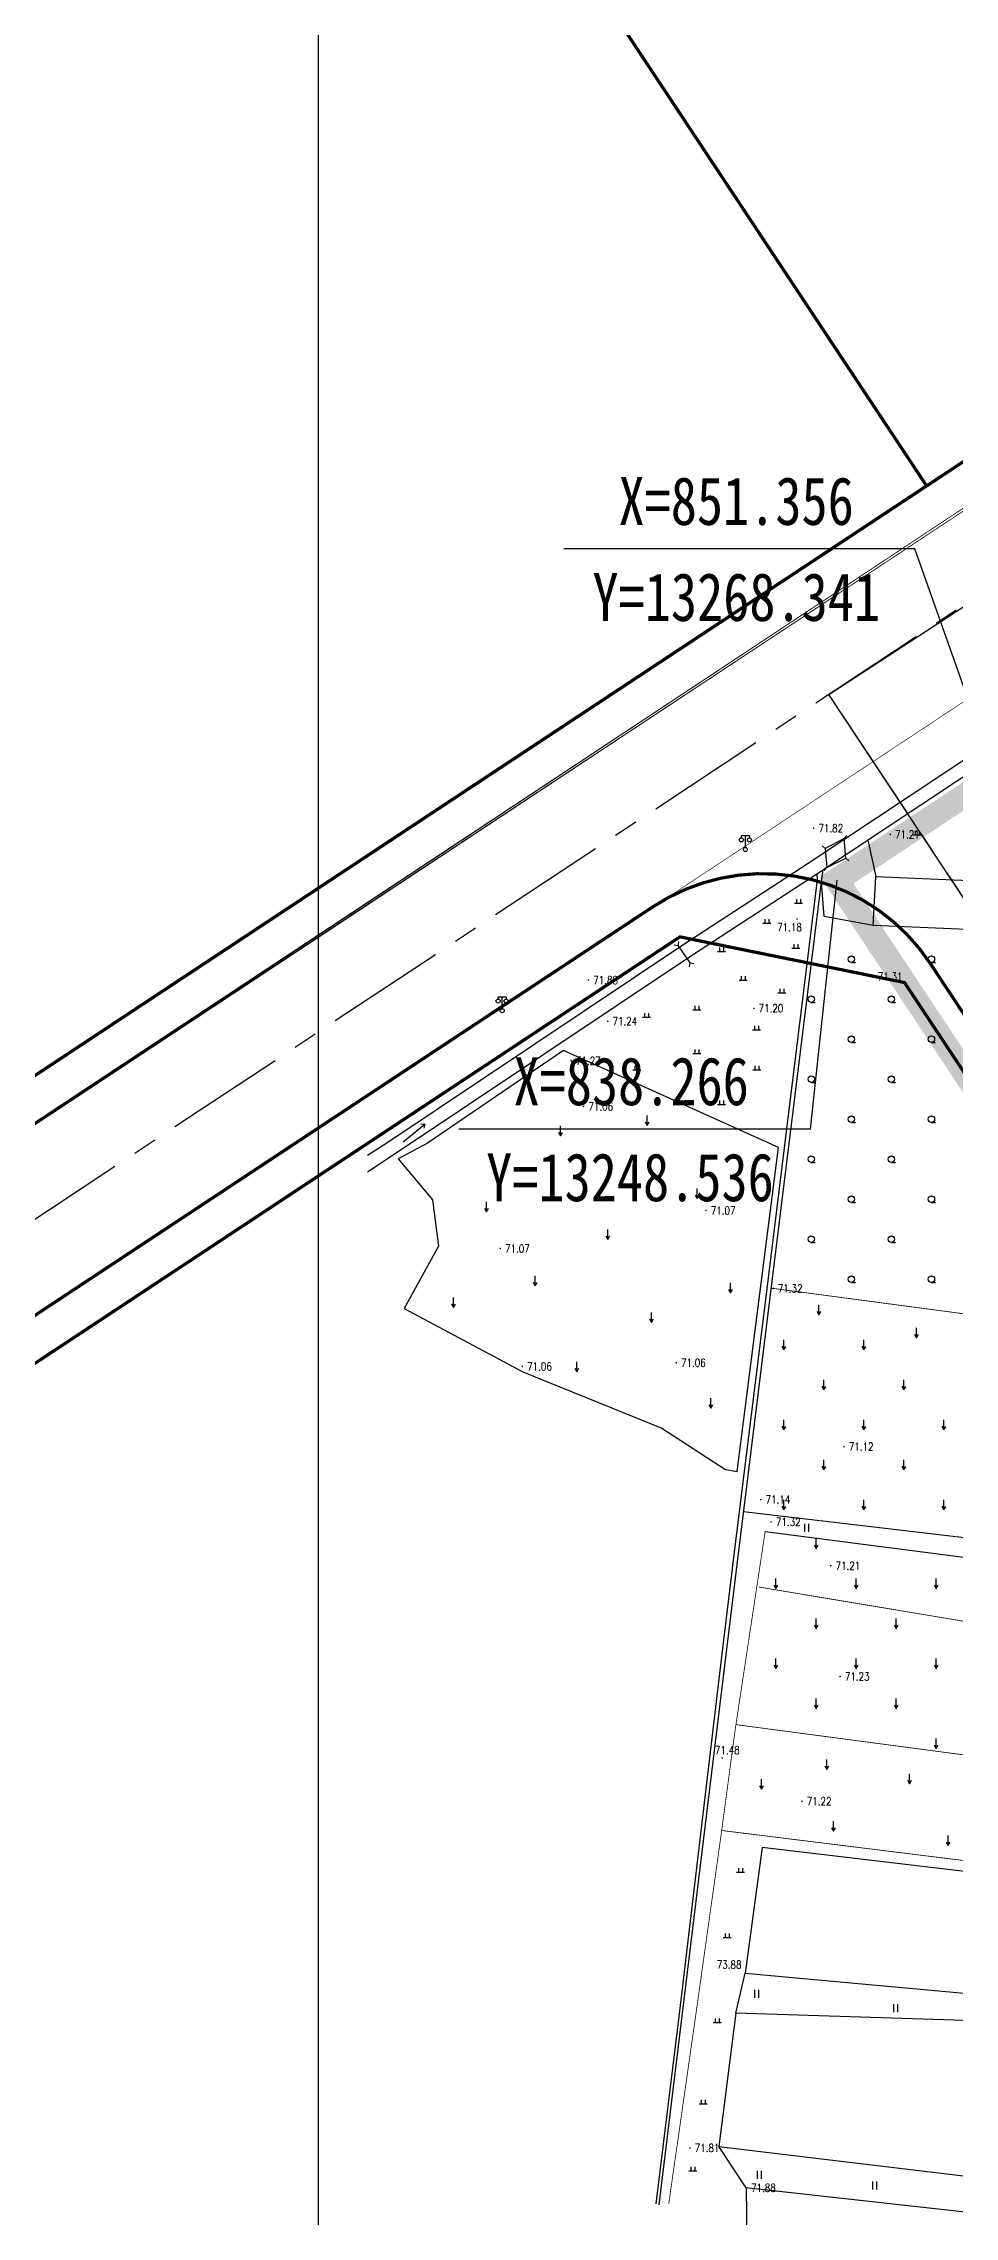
# Model space of a CAD drawing. Extents: x 10519 to 17598, y -625 to 2857.
# Drawn here: x 13149.5 to 13263.3, y 671.2 to 942.8 of the extents above; entities that cross this region are included whole.
import ezdxf
from ezdxf.enums import TextEntityAlignment as Align

# ---------------------------------------------------------------- set-up
doc = ezdxf.new("R2010")
doc.units = 0
doc.header["$MEASUREMENT"] = 0
for name, pattern in [('CENTER', [2, 1.25, -0.25, 0.25, -0.25]), ('CENTERX2', [4, 2.5, -0.5, 0.5, -0.5]), ('L94', [8, 5, -1.5, 0, -1.5])]:
    doc.linetypes.add(name, pattern=pattern)
doc.layers.get('0').update_dxf_attribs({"linetype": 'CONTINUOUS'})
for name, color, linetype in [('00000衢化东路中线', 1, 'CENTER'), ('00000道路边线', 2, 'CONTINUOUS'), ('ASSIST', 252, 'CONTINUOUS'), ('DM-坐标', 7, 'CONTINUOUS'), ('GCD', 224, 'CONTINUOUS'), ('JZD', 1, 'CONTINUOUS'), ('TYBZ', 7, 'CONTINUOUS')]:
    doc.layers.add(name, color=color, linetype=linetype)
doc.styles.add('DIMST', font='SimSun.ttf', dxfattribs={"width": 0.8})
doc.styles.add('HZ', font='txt8.shx', dxfattribs={"width": 0.8, "bigfont": 'hz.shx'})

# ---------------------------------------------------------------- blocks, each defined once
blk = doc.blocks.new('gc097')
for p, q in [((-1, 2.9), (-1, 3.5)), ((-1, 3.5), (1, 3.5)), ((0, 0.5), (0, 3.5)), ((1, 3.5), (1, 2.9))]:
    blk.add_line(p, q)
for centre in [(-1, 2.4), (0, 0), (1, 2.4)]:
    blk.add_circle(centre, 0.5)
blk = doc.blocks.new('gc119')
for p, q in [((-1, 0), (1, 0)), ((-0.5, 1), (-0.5, 0)), ((0.5, 1), (0.5, 0))]:
    blk.add_line(p, q)
blk = doc.blocks.new('gc120')
for p, q in [((-0.5, 0.87), (0, 0)), ((0, 0), (0, 2.5)), ((0, 0), (0.5, 0.87))]:
    blk.add_line(p, q)
blk = doc.blocks.new('gc208')
blk.add_line((0, -0.8), (1, -0.8))
blk.add_circle((0, 0), 0.8)
blk = doc.blocks.new('gc121')
for p, q in [((-0.5, -1), (-0.5, 1)), ((0.5, -1), (0.5, 1))]:
    blk.add_line(p, q)
blk = doc.blocks.new('gc086')
for p, q in [((0, 0), (7, 0)), ((7, 0), (6.18, 0.57)), ((7, 0), (6.18, -0.57))]:
    blk.add_line(p, q)
blk = doc.blocks.new('GC200')
at = {"linetype": 'Continuous', "const_width": 0.2, "flags": 128}
blk.add_lwpolyline([(-0.1, 0, 1), (0.1, 0, 1)], format="xyb", close=True, dxfattribs=at)

msp = doc.modelspace()

# ---------------------------------------------------------------- linework, layer by layer
at = {"layer": '00000衢化东路中线', "color": 6, "linetype": 'CENTERX2', "ltscale": 6}
for p, q in [((13718.78, 1173.32), (12707.89, 504.3)), ((13562.07, 386.26), (13247.57, 861.47)), ((13562.07, 386.26), (13247.57, 861.47))]:
    msp.add_line(p, q, dxfattribs=at)
at = {"layer": '00000道路边线', "const_width": 0.4}
for points in [[(12899.91, 819.65), (12967.1, 718.12), (12995.16, 712.41), (13346.83, 945.15), (13346.1, 967.73), (13224.99, 1037.18), (13346.1, 967.73), (13346.83, 945.15), (12995.16, 712.41), (12967.1, 718.12)], [(13009.58, 691.98), (13225.57, 834.92)]]:
    msp.add_lwpolyline(points, close=True, dxfattribs=at)
for points in [[(13357.33, 951.29, 0.344901), (13348.97, 971.85), (13234.99, 1037.21), (13348.97, 971.85, -0.558152), (13349.95, 941.22), (12998.55, 708.66), (13349.95, 941.22, 0.558152), (13348.97, 971.85), (13341, 976.42), (13348.97, 971.85)], [(13391.28, 629.83), (13260.21, 827.87, 0.414214), (13225.57, 834.92, -0.414214), (13260.21, 827.87, 0.414214), (13225.57, 834.92, -0.414214), (13260.21, 827.87, 0.414214), (13225.57, 834.92, -0.414214), (13260.21, 827.87)], [(13257.01, 825.46), (13404.72, 602.27), (13401.9, 588.41), (13174.24, 437.74, -0.414214), (13149.3, 442.82), (13006, 659.34), (13011.71, 687.39), (13228.96, 831.17), (13257.01, 825.46), (13228.96, 831.17), (13117.1, 757.14), (13228.96, 831.17), (13257.01, 825.46), (13228.96, 831.17), (13011.71, 687.39), (13006, 659.34), (13126.9, 476.67)], [(13364.07, 670.93), (13260.21, 827.87), (13405.85, 607.81, -0.414214), (13400.77, 582.87), (13173.11, 432.2, -0.414214), (13148.17, 437.28), (13002.53, 657.33), (13119.43, 480.7)]]:
    msp.add_lwpolyline(points, format="xyb", dxfattribs=at)
msp.add_lwpolyline([(13180.3, 1007.62), (12903.81, 824.63, 0.162278), (12899.91, 819.65), (12967.1, 718.12), (12995.16, 712.41), (13259.77, 887.54)], format="xyb", close=True, dxfattribs=at)
msp.add_lwpolyline([(13359.28, 670.93), (13257.01, 825.46), (13228.96, 831.17), (13011.71, 687.39), (13006, 659.34), (13011.71, 687.39), (13228.96, 831.17), (13257.01, 825.46), (13392.07, 621.38)], dxfattribs=at)
at = {"layer": 'ASSIST', "color": 252}
for p, q in [((13247.12, 842.21), (13246.74, 842.53)), ((13249.46, 843.46), (13249.79, 843.85)), ((13247.31, 839.84), (13246.99, 839.46)), ((13249.67, 841.01), (13250.06, 840.69)), ((13228.74, 830.05), (13228.25, 830.14)), ((13228.74, 830.05), (13228.83, 830.54)), ((13230.21, 827.93), (13230.12, 827.44)), ((13230.21, 827.93), (13230.7, 827.84))]:
    msp.add_line(p, q, dxfattribs=at)
for points, elevation in [([(13468.35, 988.46), (13453.44, 978.54), (13434.12, 965.77), (13418.31, 955.33), (13356.86, 914.53), (13353.59, 912.39), (13336.83, 901.31), (13332.73, 898.65), (13331.82, 898.01), (13244.96, 840.32), (13229.32, 830.12), (13192.21, 805.3), (13189.96, 803.82)], 71.21), ([(13189.96, 801.81), (13193.29, 804), (13230.41, 828.82), (13246.04, 839.03), (13332.9, 896.71)], 71.36)]:
    msp.add_lwpolyline(points, dxfattribs=dict(at, elevation=elevation))
at = {"layer": 'ASSIST', "color": 252, "flags": 128}
for points in [[(13247.56, 861.47), (13247.56, 861.47), (13394, 957), (13947, 617), (13562, 386)], [(13247.12, 842.21), (13247.31, 839.84), (13249.67, 841.01), (13249.46, 843.46)], [(13253.08, 832.58), (13253.41, 838.72), (13265.11, 838.23), (13264.79, 832.08)], [(13237.11, 701.63), (13299.57, 695.92), (13300.24, 700.87), (13301.43, 709.96), (13301.43, 709.96), (13239.22, 717.36)], [(13233.84, 679.97), (13266.78, 676), (13268.37, 695.58), (13235.93, 696.65)]]:
    msp.add_lwpolyline(points, close=True, dxfattribs=at)
at = {"layer": 'ASSIST', "color": 252, "const_width": 0.075, "elevation": 71.19, "flags": 128}
msp.add_lwpolyline([(13395.12, 940.64, 0.266599), (13387.2, 941.96), (13377.97, 935.82), (13341.79, 911.82), (13302.82, 886), (13227.82, 836.35), (13197.49, 816.38)], format="xyb", dxfattribs=at)
at = {"layer": 'ASSIST', "color": 252, "flags": 128}
for points in [[(13247.12, 842.21), (13247.31, 839.84)], [(13249.67, 841.01), (13249.46, 843.46)], [(13252.41, 843.25), (13253.41, 838.72), (13253.41, 838.72)], [(13236.1, 752.71), (13240.53, 788.48), (13246.63, 838.06), (13246.86, 839.57)], [(13246.04, 839.03), (13246.1, 838.3), (13239.98, 788.53), (13235.56, 752.93)], [(13253.08, 832.58), (13253.08, 832.58), (13246.96, 833.71), (13246.63, 838.06)], [(13228.74, 830.05), (13230.21, 827.93)], [(13239.61, 756.85), (13315.32, 747.05)], [(13235.56, 752.93), (13233.79, 738.03), (13228.92, 696.9), (13225.94, 672.82)], [(13226.35, 672.67), (13236.1, 752.71)]]:
    msp.add_lwpolyline(points, dxfattribs=at)
for points, elevation in [([(13193.76, 803.44), (13198.06, 798.29), (13198.82, 792.5), (13194.51, 784.73), (13209.33, 776.79), (13226.7, 769.75), (13234.67, 764.6), (13236.11, 764.33), (13241.26, 804.85), (13214.4, 816.97), (13197.43, 805.39)], 71.36), ([(13237.25, 674.8), (13237.36, 665.01), (13293.91, 657.21), (13294.99, 668.4)], 71.88)]:
    msp.add_lwpolyline(points, close=True, dxfattribs=dict(at, elevation=elevation))
at = {"layer": 'ASSIST', "color": 252, "const_width": 0.1}
msp.add_lwpolyline([(13240.37, 787.24), (13240.59, 787.23), (13240.59, 787.23), (13318.07, 776.9), (13318.91, 776.86)], dxfattribs=at)
at = {"layer": 'ASSIST', "color": 252, "flags": 128}
for points, elevation in [([(13236.92, 759.36), (13314.06, 750.25), (13315.66, 749.94), (13315.66, 749.94)], 71.32), ([(13235.93, 696.65), (13237.11, 701.63)], 72.2), ([(13237.25, 674.8), (13233.84, 679.97)], 71.88)]:
    msp.add_lwpolyline(points, dxfattribs=dict(at, elevation=elevation))
at = {"layer": 'ASSIST', "color": 252, "const_width": 0.1, "flags": 128}
for points in [[(13239.61, 756.85), (13235.86, 732.06), (13235.86, 732.06), (13234.17, 719.4), (13231.07, 697.32), (13227.57, 672.83)], [(13235.96, 732.7), (13312.39, 722.54)], [(13310.88, 709.94), (13234.16, 719.47)]]:
    msp.add_lwpolyline(points, dxfattribs=at)
at = {"layer": 'ASSIST', "color": 252, "const_width": 0.1, "elevation": 71.05, "flags": 128}
msp.add_lwpolyline([(13314.2, 737.69), (13305.4, 738.77), (13238.82, 749.9)], dxfattribs=at)
at = {"layer": 'DM-坐标', "linetype": 'ByBlock'}
for p, q in [((13258.32, 879.66), (13214.45, 879.66)), ((13245.21, 807.13), (13201.34, 807.13))]:
    msp.add_line(p, q, dxfattribs=at)
for points in [[(13268.34, 851.36), (13258.32, 879.66)], [(13248.54, 838.27), (13245.21, 807.13)]]:
    msp.add_lwpolyline(points, dxfattribs=at)
at = {"layer": 'JZD', "linetype": 'L94', "ltscale": 2, "flags": 128}
msp.add_lwpolyline([(13268.34, 851.36, 3, 3, 0), (13248.54, 838.27, 3, 3, 0), (13558.91, 369.28, 3, 3, 0), (13611.24, 387.46, 3, 3, 0.033868), (13652.96, 405.2, 3, 3, 0), (13913.06, 532.44, 3, 3, 0), (13894.6, 572.84, 3, 3, 0), (13860.14, 593.14, 3, 3, 0), (13886.5, 637.91, 3, 3, 0.035272), (13890.89, 646.74, 3, 3, 0), (13896.13, 659.44, 3, 3, 0), (13836.59, 844.12, 3, 3, 0), (13693.23, 768.68, 3, 3, 0), (13683.08, 774.5, 3, 3, 0), (13430.04, 607.03, 3, 3, 0), (13268.34, 851.36, 0, 0, 0)], format="xyseb", dxfattribs=at)
at = {"layer": 'TYBZ'}
msp.add_lwpolyline([(14372.81, 1105.71), (14372.81, 256.71), (13183.81, 256.71), (13183.81, 1105.71)], close=True, dxfattribs=at)

# ---------------------------------------------------------------- block references
at = {"layer": 'ASSIST', "color": 252}
ref = msp.add_blockref('GC200', (13245.66, 844.75, 71.82), dxfattribs=dict(at, xscale=0.5, yscale=0.5, zscale=0.5))
ref.add_attrib('height', '71.82', dxfattribs={"layer": 'GCD', "linetype": 'Continuous', "height": 1, "style": 'HZ', "width": 0.8}).set_placement((13246.26, 844.75, 71.82), align=Align.MIDDLE_LEFT)
at = {"layer": 'ASSIST', "color": 252, "xscale": 0.5, "yscale": 0.5}
for name, p in [('gc097', (13237.14, 842.09, 71.78)), ('gc119', (13258.6, 843.94)), ('gc119', (13243.78, 835.39)), ('gc119', (13239.82, 832.88)), ('gc119', (13234.17, 829.33)), ('gc119', (13243.45, 829.77)), ('gc208', (13250.37, 828.38)), ('gc208', (13260.37, 828.38)), ('gc119', (13236.85, 825.76)), ('gc097', (13206.76, 821.94, 71.85)), ('gc119', (13241.67, 824.16)), ('gc208', (13245.37, 823.38)), ('gc208', (13255.37, 823.38)), ('gc119', (13224.79, 821.12)), ('gc119', (13231.06, 822.05)), ('gc119', (13238.52, 819.56)), ('gc208', (13250.37, 818.38)), ('gc208', (13260.37, 818.38)), ('gc119', (13223.56, 814.55)), ('gc119', (13231.06, 816.61)), ('gc119', (13238.56, 814.55)), ('gc208', (13245.37, 813.38)), ('gc208', (13255.37, 813.38)), ('gc119', (13234.15, 810.22)), ('gc120', (13214.05, 806.29)), ('gc120', (13224.88, 807.61)), ('gc208', (13250.37, 808.38)), ('gc208', (13260.37, 808.38)), ('gc208', (13245.37, 803.38)), ('gc208', (13255.37, 803.38)), ('gc120', (13231.13, 798.46)), ('gc208', (13250.37, 798.38)), ('gc208', (13260.37, 798.38)), ('gc120', (13204.81, 796.79)), ('gc120', (13219.95, 793.36)), ('gc208', (13245.37, 793.38)), ('gc208', (13255.37, 793.38)), ('gc120', (13210.89, 787.55)), ('gc120', (13235.27, 786.67)), ('gc208', (13250.37, 788.38)), ('gc208', (13260.37, 788.38)), ('gc120', (13200.67, 784.82)), ('gc120', (13246.32, 783.91)), ('gc120', (13225.41, 782.97)), ('gc120', (13241.92, 779.55)), ('gc120', (13251.92, 779.55)), ('gc120', (13258.52, 781.04)), ('gc120', (13216.08, 776.81)), ('gc120', (13246.92, 774.55)), ('gc120', (13256.92, 774.55)), ('gc120', (13232.81, 772.24)), ('gc120', (13241.92, 769.55)), ('gc120', (13251.92, 769.55)), ('gc120', (13261.92, 769.55)), ('gc120', (13246.92, 764.55)), ('gc120', (13256.92, 764.55)), ('gc120', (13241.92, 759.55)), ('gc120', (13251.92, 759.55)), ('gc120', (13261.92, 759.55)), ('gc121', (13244.83, 757.3)), ('gc120', (13245.96, 754.71)), ('gc120', (13240.96, 749.71)), ('gc120', (13250.96, 749.71)), ('gc120', (13260.96, 749.71)), ('gc120', (13245.96, 744.71)), ('gc120', (13255.96, 744.71)), ('gc120', (13240.96, 739.71)), ('gc120', (13250.96, 739.71)), ('gc120', (13260.96, 739.71)), ('gc120', (13245.96, 734.71)), ('gc120', (13255.96, 734.71)), ('gc120', (13260.96, 729.71)), ('gc120', (13247.31, 727.1)), ('gc120', (13239.17, 724.62)), ('gc120', (13257.65, 725.31)), ('gc120', (13248.13, 719.38)), ('gc120', (13262.47, 717.59)), ('gc119', (13236.51, 714.27)), ('gc119', (13234.86, 706.08)), ('gc121', (13238.57, 699.06)), ('gc119', (13233.6, 695.46)), ('gc121', (13255.91, 697.27)), ('gc119', (13231.86, 685.29)), ('gc119', (13230.56, 676.93)), ('gc121', (13238.91, 676.41)), ('gc121', (13253.32, 675.08))]:
    msp.add_blockref(name, p, dxfattribs=at)
at = {"layer": 'ASSIST', "color": 252}
ref = msp.add_blockref('GC200', (13255.23, 843.97, 71.21), dxfattribs=dict(at, xscale=0.5, yscale=0.5, zscale=0.5))
ref.add_attrib('height', '71.21', dxfattribs={"layer": 'GCD', "linetype": 'Continuous', "height": 1, "style": 'HZ', "width": 0.8}).set_placement((13255.83, 843.97, 71.21), align=Align.MIDDLE_LEFT)
ref = msp.add_blockref('GC200', (13243.59, 833.4, 71.17), dxfattribs=dict(at, xscale=0.5, yscale=0.5, zscale=0.5))
ref.add_attrib('height', '71.18', dxfattribs={"layer": 'GCD', "linetype": 'Continuous', "height": 1, "style": 'HZ', "width": 0.8}).set_placement((13241.1, 832.37, 71.17), align=Align.MIDDLE_LEFT)
ref = msp.add_blockref('GC200', (13217.54, 825.77, 71.88), dxfattribs=dict(at, xscale=0.5, yscale=0.5, zscale=0.5))
ref.add_attrib('height', '71.88', dxfattribs={"layer": 'GCD', "linetype": 'Continuous', "height": 1, "style": 'HZ', "width": 0.8}).set_placement((13218.14, 825.77, 71.88), align=Align.MIDDLE_LEFT)
ref = msp.add_blockref('GC200', (13253.07, 826.21, 71.31), dxfattribs=dict(at, xscale=0.5, yscale=0.5, zscale=0.5))
ref.add_attrib('height', '71.31', dxfattribs={"layer": 'GCD', "linetype": 'Continuous', "height": 1, "style": 'HZ', "width": 0.8}).set_placement((13253.66, 826.21, 71.31), align=Align.MIDDLE_LEFT)
ref = msp.add_blockref('GC200', (13219.95, 820.62, 71.23), dxfattribs=dict(at, xscale=0.5, yscale=0.5, zscale=0.5))
ref.add_attrib('height', '71.24', dxfattribs={"layer": 'GCD', "linetype": 'Continuous', "height": 1, "style": 'HZ', "width": 0.8}).set_placement((13220.54, 820.62, 71.23), align=Align.MIDDLE_LEFT)
ref = msp.add_blockref('GC200', (13238.19, 822.24, 71.2), dxfattribs=dict(at, xscale=0.5, yscale=0.5, zscale=0.5))
ref.add_attrib('height', '71.20', dxfattribs={"layer": 'GCD', "linetype": 'Continuous', "height": 1, "style": 'HZ', "width": 0.8}).set_placement((13238.79, 822.24, 71.2), align=Align.MIDDLE_LEFT)
ref = msp.add_blockref('GC200', (13215.37, 815.67, 71.27), dxfattribs=dict(at, xscale=0.5, yscale=0.5, zscale=0.5))
ref.add_attrib('height', '71.27', dxfattribs={"layer": 'GCD', "linetype": 'Continuous', "height": 1, "style": 'HZ', "width": 0.8}).set_placement((13215.97, 815.67, 71.27), align=Align.MIDDLE_LEFT)
ref = msp.add_blockref('GC200', (13216.93, 809.98, 71.06), dxfattribs=dict(at, xscale=0.5, yscale=0.5, zscale=0.5))
ref.add_attrib('height', '71.06', dxfattribs={"layer": 'GCD', "linetype": 'Continuous', "height": 1, "style": 'HZ', "width": 0.8}).set_placement((13217.53, 809.98, 71.06), align=Align.MIDDLE_LEFT)
at = {"layer": 'ASSIST', "color": 252, "xscale": 0.5000000000526373, "yscale": 0.5, "zscale": 0.5, "rotation": 39.17286635200053}
msp.add_blockref('gc086', (13194.4, 805.53), dxfattribs=at)
at = {"layer": 'ASSIST', "color": 252}
ref = msp.add_blockref('GC200', (13232.22, 796.96, 71.07), dxfattribs=dict(at, xscale=0.5, yscale=0.5, zscale=0.5))
ref.add_attrib('height', '71.07', dxfattribs={"layer": 'GCD', "linetype": 'Continuous', "height": 1, "style": 'HZ', "width": 0.8}).set_placement((13232.82, 796.96, 71.07), align=Align.MIDDLE_LEFT)
ref = msp.add_blockref('GC200', (13206.52, 792.21, 71.07), dxfattribs=dict(at, xscale=0.5, yscale=0.5, zscale=0.5))
ref.add_attrib('height', '71.07', dxfattribs={"layer": 'GCD', "linetype": 'Continuous', "height": 1, "style": 'HZ', "width": 0.8}).set_placement((13207.12, 792.21, 71.07), align=Align.MIDDLE_LEFT)
ref = msp.add_blockref('GC200', (13240.59, 787.23, 71.32), dxfattribs=dict(at, xscale=0.5, yscale=0.5, zscale=0.5))
ref.add_attrib('height', '71.32', dxfattribs={"layer": 'GCD', "linetype": 'Continuous', "height": 1, "style": 'HZ', "width": 0.8}).set_placement((13241.18, 787.23, 71.32), align=Align.MIDDLE_LEFT)
ref = msp.add_blockref('GC200', (13209.28, 777.48, 71.06), dxfattribs=dict(at, xscale=0.5, yscale=0.5, zscale=0.5))
ref.add_attrib('height', '71.06', dxfattribs={"layer": 'GCD', "linetype": 'Continuous', "height": 1, "style": 'HZ', "width": 0.8}).set_placement((13209.88, 777.48, 71.06), align=Align.MIDDLE_LEFT)
ref = msp.add_blockref('GC200', (13228.5, 777.93, 71.06), dxfattribs=dict(at, xscale=0.5, yscale=0.5, zscale=0.5))
ref.add_attrib('height', '71.06', dxfattribs={"layer": 'GCD', "linetype": 'Continuous', "height": 1, "style": 'HZ', "width": 0.8}).set_placement((13229.1, 777.93, 71.06), align=Align.MIDDLE_LEFT)
ref = msp.add_blockref('GC200', (13249.45, 767.45, 71.12), dxfattribs=dict(at, xscale=0.5, yscale=0.5, zscale=0.5))
ref.add_attrib('height', '71.12', dxfattribs={"layer": 'GCD', "linetype": 'Continuous', "height": 1, "style": 'HZ', "width": 0.8}).set_placement((13250.05, 767.45, 71.12), align=Align.MIDDLE_LEFT)
ref = msp.add_blockref('GC200', (13239.06, 760.82, 71.14), dxfattribs=dict(at, xscale=0.5, yscale=0.5, zscale=0.5))
ref.add_attrib('height', '71.14', dxfattribs={"layer": 'GCD', "linetype": 'Continuous', "height": 1, "style": 'HZ', "width": 0.8}).set_placement((13239.66, 760.82, 71.14), align=Align.MIDDLE_LEFT)
ref = msp.add_blockref('GC200', (13240.35, 758.03, 71.32), dxfattribs=dict(at, xscale=0.5, yscale=0.5, zscale=0.5))
ref.add_attrib('height', '71.32', dxfattribs={"layer": 'GCD', "linetype": 'Continuous', "height": 1, "style": 'HZ', "width": 0.8}).set_placement((13240.95, 758.03, 71.32), align=Align.MIDDLE_LEFT)
ref = msp.add_blockref('GC200', (13247.8, 752.56, 71.21), dxfattribs=dict(at, xscale=0.5, yscale=0.5, zscale=0.5))
ref.add_attrib('height', '71.21', dxfattribs={"layer": 'GCD', "linetype": 'Continuous', "height": 1, "style": 'HZ', "width": 0.8}).set_placement((13248.4, 752.56, 71.21), align=Align.MIDDLE_LEFT)
ref = msp.add_blockref('GC200', (13248.96, 738.71, 71.23), dxfattribs=dict(at, xscale=0.5, yscale=0.5, zscale=0.5))
ref.add_attrib('height', '71.23', dxfattribs={"layer": 'GCD', "linetype": 'Continuous', "height": 1, "style": 'HZ', "width": 0.8}).set_placement((13249.56, 738.71, 71.23), align=Align.MIDDLE_LEFT)
ref = msp.add_blockref('GC200', (13234.26, 728.54, 71.48), dxfattribs=dict(at, xscale=0.5, yscale=0.5, zscale=0.5))
ref.add_attrib('height', '71.48', dxfattribs={"layer": 'GCD', "linetype": 'Continuous', "height": 1, "style": 'HZ', "width": 0.8}).set_placement((13233.34, 729.51, 71.48), align=Align.MIDDLE_LEFT)
ref = msp.add_blockref('GC200', (13244.21, 723.12, 71.22), dxfattribs=dict(at, xscale=0.5, yscale=0.5, zscale=0.5))
ref.add_attrib('height', '71.22', dxfattribs={"layer": 'GCD', "linetype": 'Continuous', "height": 1, "style": 'HZ', "width": 0.8}).set_placement((13244.81, 723.12, 71.22), align=Align.MIDDLE_LEFT)
ref = msp.add_blockref('GC200', (13237.11, 701.63, 73.88), dxfattribs=dict(at, xscale=0.5, yscale=0.5, zscale=0.5))
ref.add_attrib('height', '73.88', dxfattribs={"layer": 'GCD', "linetype": 'Continuous', "height": 1, "style": 'HZ', "width": 0.8}).set_placement((13233.56, 702.7, 73.88), align=Align.MIDDLE_LEFT)
ref = msp.add_blockref('GC200', (13230.21, 679.78, 71.81), dxfattribs=dict(at, xscale=0.5, yscale=0.5, zscale=0.5))
ref.add_attrib('height', '71.81', dxfattribs={"layer": 'GCD', "linetype": 'Continuous', "height": 1, "style": 'HZ', "width": 0.8}).set_placement((13230.81, 679.78, 71.81), align=Align.MIDDLE_LEFT)
ref = msp.add_blockref('GC200', (13237.25, 674.8, 71.88), dxfattribs=dict(at, xscale=0.5, yscale=0.5, zscale=0.5))
ref.add_attrib('height', '71.88', dxfattribs={"layer": 'GCD', "linetype": 'Continuous', "height": 1, "style": 'HZ', "width": 0.8}).set_placement((13237.85, 674.8, 71.88), align=Align.MIDDLE_LEFT)

# ---------------------------------------------------------------- texts
at = {"layer": 'DM-坐标', "linetype": 'ByBlock', "style": 'DIMST', "width": 0.8}
for s, p in [('X=851.356', (13221.29, 882.66)), ('Y=13268.341', (13218.04, 870.66)), ('X=838.266', (13208.18, 810.13)), ('Y=13248.536', (13204.76, 798.13))]:
    msp.add_text(s, height=6, dxfattribs=at).set_placement(p)

doc.saveas('drawing.dxf')
